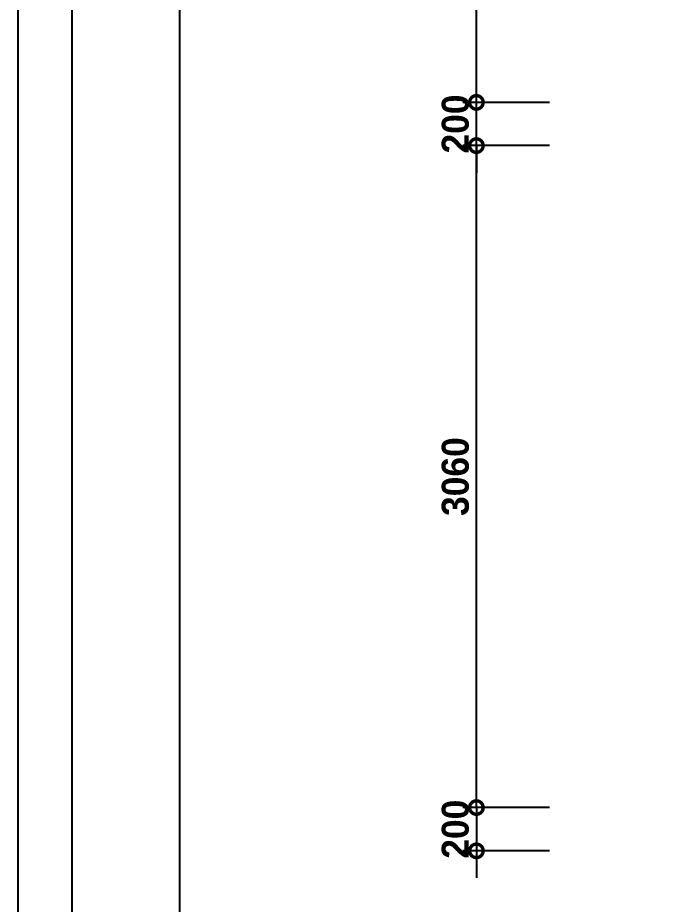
# Model space of a CAD drawing. Header units: inches. Extents: x 7740 to 83056, y -9304 to 75068.
# Drawn here: x 29240 to 32257, y 39990 to 44088 of the extents above; entities that cross this region are included whole.
import ezdxf
from ezdxf.enums import TextEntityAlignment as Align

# ---------------------------------------------------------------- set-up
doc = ezdxf.new("R2010")
doc.units = ezdxf.units.IN
doc.header["$LTSCALE"] = 50
doc.header["$MEASUREMENT"] = 0
for name, color, linetype in [('06-FUR', 6, 'Continuous'), ('07-DIM', 5, 'Continuous'), ('F-SYM', 7, 'Continuous'), ('FORM(YOURNAME)-11', 1, 'Continuous')]:
    doc.layers.add(name, color=color, linetype=linetype)
doc.styles.add('YOURNAME', font='HY울릉도M.TTF')
doc.styles.add('넥슨고딕', font='NEXONLv1GothicBold.ttf')
doc.dimstyles.new('50', dxfattribs={"dimscale": 50, "dimtxt": 2.5, "dimasz": 2.5, "dimexe": 1.25, "dimexo": 2, "dimtad": 1, "dimdec": 0, "dimtxsty": '넥슨고딕', "dimblk": 'DOTSMALL', "dimcen": 2.5, "dimclrd": 1, "dimclre": 1, "dimclrt": 2, "dimadec": 0, "dimazin": 0, "dimtfac": 1, "dimtdec": 0, "dimtix": 1, "dimtmove": 0, "dimatfit": 3, "dimldrblk": 'DOTSMALL', "dimfxl": 0, "dimarcsym": 0})

# ---------------------------------------------------------------- blocks, each defined once
blk = doc.blocks.new('_DOTSMALL')
at = {"color": 0, "linetype": 'ByBlock', "const_width": 0.5}
blk.add_lwpolyline([(-0.0625, 0, 1), (0.0625, 0, 1)], format="xyb", close=True, dxfattribs=at)
blk = doc.blocks.new('*D244')
at = {"layer": '07-DIM', "color": 1, "lineweight": -2}
for p, q in [((31360.8, 40436.7), (31360.8, 40561.7)), ((31699.3, 40436.7), (31298.3, 40436.7)), ((31360.8, 40436.7), (31360.8, 40236.7)), ((31699.3, 40236.7), (31298.3, 40236.7)), ((31360.8, 40236.7), (31360.8, 40111.7))]:
    blk.add_line(p, q, dxfattribs=at)
at = {"layer": 'Defpoints', "color": 0}
for p in [(31799.3, 40436.7), (31360.8, 40236.7), (31799.3, 40236.7)]:
    blk.add_point(p, dxfattribs=at)
at = {"layer": '07-DIM', "color": 1, "lineweight": -2, "xscale": 125, "yscale": 125, "zscale": 125}
for p, rotation in [((31360.8, 40436.7), 270), ((31360.8, 40236.7), 90)]:
    blk.add_blockref('_DOTSMALL', p, dxfattribs=dict(at, rotation=rotation))
at = {"layer": '07-DIM', "color": 2, "insert": (31263.9, 40336.7), "char_height": 125, "attachment_point": 5, "rotation": 90, "style": '넥슨고딕'}
blk.add_mtext('200', dxfattribs=at)
blk = doc.blocks.new('*D245')
at = {"layer": '07-DIM', "color": 1, "lineweight": -2}
for p, q in [((31699.3, 43496.7), (31298.3, 43496.7)), ((31360.8, 40436.7), (31360.8, 43496.7)), ((31699.3, 40436.7), (31298.3, 40436.7))]:
    blk.add_line(p, q, dxfattribs=at)
at = {"layer": 'Defpoints', "color": 0}
for p in [(31360.8, 43496.7), (31799.3, 43496.7), (31799.3, 40436.7)]:
    blk.add_point(p, dxfattribs=at)
at = {"layer": '07-DIM', "color": 1, "lineweight": -2, "xscale": 125, "yscale": 125, "zscale": 125}
for p, rotation in [((31360.8, 43496.7), 90), ((31360.8, 40436.7), 270)]:
    blk.add_blockref('_DOTSMALL', p, dxfattribs=dict(at, rotation=rotation))
at = {"layer": '07-DIM', "color": 2, "insert": (31263.9, 41966.7), "char_height": 125, "attachment_point": 5, "rotation": 90, "style": '넥슨고딕'}
blk.add_mtext('3060', dxfattribs=at)
blk = doc.blocks.new('*D246')
at = {"layer": '07-DIM', "color": 1, "lineweight": -2}
for p, q in [((31360.8, 43696.7), (31360.8, 43821.7)), ((31699.3, 43696.7), (31298.3, 43696.7)), ((31360.8, 43496.7), (31360.8, 43696.7)), ((31699.3, 43496.7), (31298.3, 43496.7)), ((31360.8, 43496.7), (31360.8, 43371.7))]:
    blk.add_line(p, q, dxfattribs=at)
at = {"layer": 'Defpoints', "color": 0}
for p in [(31360.8, 43696.7), (31799.3, 43696.7), (31799.3, 43496.7)]:
    blk.add_point(p, dxfattribs=at)
at = {"layer": '07-DIM', "color": 1, "lineweight": -2, "xscale": 125, "yscale": 125, "zscale": 125}
for p, rotation in [((31360.8, 43696.7), 270), ((31360.8, 43496.7), 90)]:
    blk.add_blockref('_DOTSMALL', p, dxfattribs=dict(at, rotation=rotation))
at = {"layer": '07-DIM', "color": 2, "insert": (31263.9, 43596.7), "char_height": 125, "attachment_point": 5, "rotation": 90, "style": '넥슨고딕'}
blk.add_mtext('200', dxfattribs=at)
blk = doc.blocks.new('*D247')
at = {"layer": '07-DIM', "color": 1, "lineweight": -2}
for p, q in [((31699.3, 45296.7), (31298.3, 45296.7)), ((31360.8, 43696.7), (31360.8, 45296.7)), ((31699.3, 43696.7), (31298.3, 43696.7))]:
    blk.add_line(p, q, dxfattribs=at)
at = {"layer": 'Defpoints', "color": 0}
for p in [(31360.8, 45296.7), (31799.3, 45296.7), (31799.3, 43696.7)]:
    blk.add_point(p, dxfattribs=at)
at = {"layer": '07-DIM', "color": 1, "lineweight": -2, "xscale": 125, "yscale": 125, "zscale": 125}
for p, rotation in [((31360.8, 45296.7), 90), ((31360.8, 43696.7), 270)]:
    blk.add_blockref('_DOTSMALL', p, dxfattribs=dict(at, rotation=rotation))
at = {"layer": '07-DIM', "color": 2, "insert": (31263.9, 44496.7), "char_height": 125, "attachment_point": 5, "rotation": 90, "style": '넥슨고딕'}
blk.add_mtext('1600', dxfattribs=at)
blk = doc.blocks.new('FORM-PLAN')
at = {"layer": 'Defpoints', "color": 158}
for points in [[(-71444, -2285), (10556, -2285), (10556, 55115), (-71444, 55115)], [(-69444, 53115), (-64, 53115), (-64, 1215), (-69444, 1215)]]:
    blk.add_lwpolyline(points, close=True, dxfattribs=at)
at = {"layer": 'FORM(YOURNAME)-11', "color": 250}
blk.add_lwpolyline([(-72444, -3285), (11556, -3285), (11556, 56115), (-72444, 56115)], close=True, dxfattribs=at)
at = {"layer": 'FORM(YOURNAME)-11', "color": 3, "style": 'YOURNAME'}
for tag, height, p in [('1', 450, (9905, 18188)), ('2', 450, (9905, 17544)), ('3', 450, (9905, 16257)), ('4', 450, (9905, 14326)), ('5', 515, (9905, 12009)), ('6', 515, (9905, 9757)), ('7', 515, (9905, 7504)), ('8', 515, (9905, 5252)), ('9', 515, (9905, 2999)), ('10', 515, (5655, 811)), ('11', 515, (9905, 747)), ('12', 515, (5655, -1441)), ('13', 515, (9905, -1441))]:
    blk.add_attdef(tag, text='', height=height, dxfattribs=at).set_placement(p, align=Align.MIDDLE_RIGHT)
blk = doc.blocks.new('*U807')
at = {"layer": 'F-SYM', "xscale": 0.2500000000000001, "yscale": 0.2500000000000001, "zscale": 0.2500000000000001}
blk.add_blockref('FORM-PLAN', (47350.9, 38066.9), dxfattribs=at)

msp = doc.modelspace()

# ---------------------------------------------------------------- block references
at = {"layer": '06-FUR'}
msp.add_blockref('*U807', (0, 0), dxfattribs=at)

# ---------------------------------------------------------------- dimensions: what is measured, and where the dimension line sits
at = {"layer": '07-DIM'}
for base, p1, p2, picture, middle in [((31360.8, 45296.7), (31799.3, 43696.7), (31799.3, 45296.7), '*D247', (31263.9, 44496.7)), ((31360.8, 43696.7), (31799.3, 43496.7), (31799.3, 43696.7), '*D246', (31263.9, 43596.7)), ((31360.8, 43496.7), (31799.3, 40436.7), (31799.3, 43496.7), '*D245', (31263.9, 41966.7)), ((31360.8, 40236.7), (31799.3, 40436.7), (31799.3, 40236.7), '*D244', (31263.9, 40336.7))]:
    dim = msp.add_linear_dim(base=base, p1=p1, p2=p2, angle=90, dimstyle='50', dxfattribs=at)
    dim.commit()
    dim.dimension.update_dxf_attribs({"geometry": picture, "text_midpoint": middle})

doc.saveas('drawing.dxf')
